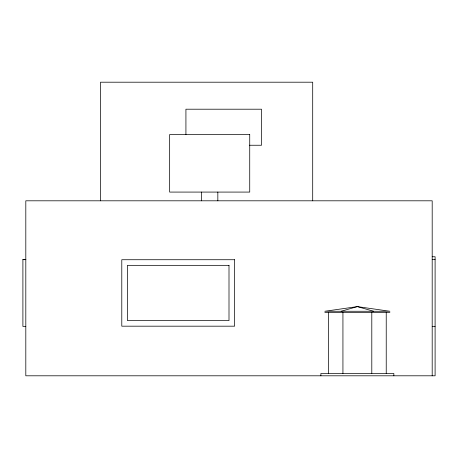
<?xml version="1.0" encoding="UTF-8"?>
<svg xmlns="http://www.w3.org/2000/svg" width="458" height="458" viewBox="0 0 458 458"><rect width="100%" height="100%" fill="white"/><g stroke="black" fill="none" stroke-linecap="round" stroke-linejoin="round"><path stroke-width="0.69" d="M341.101 311.268L357.366 306.614L389.895 311.268L324.837 311.268L357.366 306.614L373.631 311.268M249.381 145.249L261.501 145.249L261.501 109.204L185.925 109.204L185.925 134.652M432.192 256.743L435.1 256.743L435.1 375.8L25.808 375.8L25.808 200.804L432.192 200.804L432.192 375.8M25.808 259.486L22.9 259.486L22.9 326.417L25.808 326.417M432.192 259.566L435.1 259.566M22.9 259.669L25.808 259.669M324.837 312.43L389.895 312.43M432.192 326.336L435.1 326.336M393.846 375.8L393.846 373.476L320.886 373.476L320.886 375.8M386.231 312.43L386.231 373.476M371.799 312.43L371.799 373.476M342.933 312.43L342.933 373.476M328.495 312.43L328.495 373.476M312.7 200.804L312.7 82.2L100.497 82.2L100.497 200.804M217.836 192.079L217.836 200.804M201.56 192.079L201.56 200.804M249.73 134.526L169.66 134.526L169.66 192.079L249.73 192.079L249.73 134.526M234.611 259.726L121.788 259.726L121.788 326.182L234.611 326.182L234.611 259.726M229 265.337L127.404 265.337L127.404 320.566L229 320.566L229 265.337"/></g></svg>
